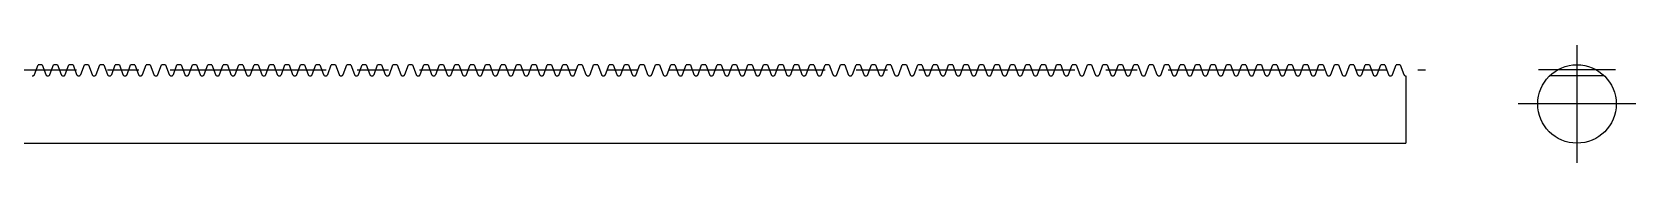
# Model space of a CAD drawing. Extents: x -2 to 325, y -8 to 25.
# Drawn here: x 161.8 to 325, y 13 to 25 of the extents above; entities that cross this region are included whole.
import ezdxf

# ---------------------------------------------------------------- set-up
doc = ezdxf.new("R2010")
doc.units = 0
doc.header["$LTSCALE"] = 0.5
doc.linetypes.add('CENTER', pattern=[50.8, 31.75, -6.35, 6.35, -6.35])
doc.layers.add('MSM_CENTER', color=1, linetype='CENTER')
doc.layers.add('MSM_CONTINUOUS', color=7, linetype='CONTINUOUS')

msp = doc.modelspace()

# ---------------------------------------------------------------- linework, layer by layer
at = {"layer": 'MSM_CENTER'}
for p, q in [((319, 25), (319, 13)), ((-2, 22.5), (303.59, 22.5)), ((322.93, 22.5), (315.07, 22.5)), ((325, 19), (313, 19))]:
    msp.add_line(p, q, dxfattribs=at)
at = {"layer": 'MSM_CONTINUOUS'}
for p, q in [((162, 22), (162.37, 23)), ((162.79, 23), (162.37, 23)), ((162.79, 23), (163.15, 22)), ((163.57, 22), (163.94, 23)), ((164.36, 23), (163.94, 23)), ((164.36, 23), (164.72, 22)), ((165.14, 22), (165.51, 23)), ((165.93, 23), (165.51, 23)), ((165.93, 23), (166.29, 22)), ((166.71, 22), (167.08, 23)), ((167.5, 23), (167.08, 23)), ((167.5, 23), (167.86, 22)), ((168.28, 22), (168.65, 23)), ((169.07, 23), (168.65, 23)), ((169.07, 23), (169.43, 22)), ((169.86, 22), (170.22, 23)), ((170.64, 23), (170.22, 23)), ((170.64, 23), (171, 22)), ((171.43, 22), (171.79, 23)), ((172.21, 23), (171.79, 23)), ((172.21, 23), (172.58, 22)), ((173, 22), (173.36, 23)), ((173.78, 23), (173.36, 23)), ((173.78, 23), (174.15, 22)), ((174.57, 22), (174.93, 23)), ((175.35, 23), (174.93, 23)), ((175.35, 23), (175.72, 22)), ((176.14, 22), (176.5, 23)), ((176.92, 23), (176.5, 23)), ((176.92, 23), (177.29, 22)), ((177.71, 22), (178.07, 23)), ((178.49, 23), (178.07, 23)), ((178.49, 23), (178.86, 22)), ((179.28, 22), (179.64, 23)), ((180.07, 23), (179.64, 23)), ((180.07, 23), (180.43, 22)), ((180.85, 22), (181.21, 23)), ((181.64, 23), (181.21, 23)), ((181.64, 23), (182, 22)), ((182.42, 22), (182.79, 23)), ((183.21, 23), (182.79, 23)), ((183.21, 23), (183.57, 22)), ((183.99, 22), (184.36, 23)), ((184.78, 23), (184.36, 23)), ((184.78, 23), (185.14, 22)), ((185.56, 22), (185.93, 23)), ((186.35, 23), (185.93, 23)), ((186.35, 23), (186.71, 22)), ((187.13, 22), (187.5, 23)), ((187.92, 23), (187.5, 23)), ((187.92, 23), (188.28, 22)), ((188.7, 22), (189.07, 23)), ((189.49, 23), (189.07, 23)), ((189.49, 23), (189.85, 22)), ((190.28, 22), (190.64, 23)), ((191.06, 23), (190.64, 23)), ((191.06, 23), (191.43, 22)), ((191.85, 22), (192.21, 23)), ((192.63, 23), (192.21, 23)), ((192.63, 23), (193, 22)), ((193.42, 22), (193.78, 23)), ((194.2, 23), (193.78, 23)), ((194.2, 23), (194.57, 22)), ((194.99, 22), (195.35, 23)), ((195.77, 23), (195.35, 23)), ((195.77, 23), (196.14, 22)), ((196.56, 22), (196.92, 23)), ((197.34, 23), (196.92, 23)), ((197.34, 23), (197.71, 22)), ((198.13, 22), (198.49, 23)), ((198.92, 23), (198.49, 23)), ((198.92, 23), (199.28, 22)), ((199.7, 22), (200.06, 23)), ((200.49, 23), (200.06, 23)), ((200.49, 23), (200.85, 22)), ((201.27, 22), (201.64, 23)), ((202.06, 23), (201.64, 23)), ((202.06, 23), (202.42, 22)), ((202.84, 22), (203.21, 23)), ((203.63, 23), (203.21, 23)), ((203.63, 23), (203.99, 22)), ((204.41, 22), (204.78, 23)), ((205.2, 23), (204.78, 23)), ((205.2, 23), (205.56, 22)), ((205.98, 22), (206.35, 23)), ((206.77, 23), (206.35, 23)), ((206.77, 23), (207.13, 22)), ((207.55, 22), (207.92, 23)), ((208.34, 23), (207.92, 23)), ((208.34, 23), (208.7, 22)), ((209.13, 22), (209.49, 23)), ((209.91, 23), (209.49, 23)), ((209.91, 23), (210.27, 22)), ((210.7, 22), (211.06, 23)), ((211.48, 23), (211.06, 23)), ((211.48, 23), (211.85, 22)), ((212.27, 22), (212.63, 23)), ((213.05, 23), (212.63, 23)), ((213.05, 23), (213.42, 22)), ((213.84, 22), (214.2, 23)), ((214.62, 23), (214.2, 23)), ((214.62, 23), (214.99, 22)), ((215.41, 22), (215.77, 23)), ((216.19, 23), (215.77, 23)), ((216.19, 23), (216.56, 22)), ((216.98, 22), (217.34, 23)), ((217.76, 23), (217.34, 23)), ((217.76, 23), (218.13, 22)), ((218.55, 22), (218.91, 23)), ((219.34, 23), (218.91, 23)), ((219.34, 23), (219.7, 22)), ((220.12, 22), (220.48, 23)), ((220.91, 23), (220.48, 23)), ((220.91, 23), (221.27, 22)), ((221.69, 22), (222.06, 23)), ((222.48, 23), (222.06, 23)), ((222.48, 23), (222.84, 22)), ((223.26, 22), (223.63, 23)), ((224.05, 23), (223.63, 23)), ((224.05, 23), (224.41, 22)), ((224.83, 22), (225.2, 23)), ((225.62, 23), (225.2, 23)), ((225.62, 23), (225.98, 22)), ((226.4, 22), (226.77, 23)), ((227.19, 23), (226.77, 23)), ((227.19, 23), (227.55, 22)), ((227.97, 22), (228.34, 23)), ((228.76, 23), (228.34, 23)), ((228.76, 23), (229.12, 22)), ((229.55, 22), (229.91, 23)), ((230.33, 23), (229.91, 23)), ((230.33, 23), (230.7, 22)), ((231.12, 22), (231.48, 23)), ((231.9, 23), (231.48, 23)), ((231.9, 23), (232.27, 22)), ((232.69, 22), (233.05, 23)), ((233.47, 23), (233.05, 23)), ((233.47, 23), (233.84, 22)), ((234.26, 22), (234.62, 23)), ((235.04, 23), (234.62, 23)), ((235.04, 23), (235.41, 22)), ((235.83, 22), (236.19, 23)), ((236.61, 23), (236.19, 23)), ((236.61, 23), (236.98, 22)), ((237.4, 22), (237.76, 23)), ((238.19, 23), (237.76, 23)), ((238.19, 23), (238.55, 22)), ((238.97, 22), (239.33, 23)), ((239.76, 23), (239.33, 23)), ((239.76, 23), (240.12, 22)), ((240.54, 22), (240.91, 23)), ((241.33, 23), (240.91, 23)), ((241.33, 23), (241.69, 22)), ((242.11, 22), (242.48, 23)), ((242.9, 23), (242.48, 23)), ((242.9, 23), (243.26, 22)), ((243.68, 22), (244.05, 23)), ((244.47, 23), (244.05, 23)), ((244.47, 23), (244.83, 22)), ((245.25, 22), (245.62, 23)), ((246.04, 23), (245.62, 23)), ((246.04, 23), (246.4, 22)), ((246.82, 22), (247.19, 23)), ((247.61, 23), (247.19, 23)), ((247.61, 23), (247.97, 22)), ((248.4, 22), (248.76, 23)), ((249.18, 23), (248.76, 23)), ((249.18, 23), (249.54, 22)), ((249.97, 22), (250.33, 23)), ((250.75, 23), (250.33, 23)), ((250.75, 23), (251.12, 22)), ((251.54, 22), (251.9, 23)), ((252.32, 23), (251.9, 23)), ((252.32, 23), (252.69, 22)), ((253.11, 22), (253.47, 23)), ((253.89, 23), (253.47, 23)), ((253.89, 23), (254.26, 22)), ((254.68, 22), (255.04, 23)), ((255.46, 23), (255.04, 23)), ((255.46, 23), (255.83, 22)), ((256.25, 22), (256.61, 23)), ((257.03, 23), (256.61, 23)), ((257.03, 23), (257.4, 22)), ((257.82, 22), (258.18, 23)), ((258.61, 23), (258.18, 23)), ((258.61, 23), (258.97, 22)), ((259.39, 22), (259.75, 23)), ((260.18, 23), (259.75, 23)), ((260.18, 23), (260.54, 22)), ((260.96, 22), (261.33, 23)), ((261.75, 23), (261.33, 23)), ((261.75, 23), (262.11, 22)), ((262.53, 22), (262.9, 23)), ((263.32, 23), (262.9, 23)), ((263.32, 23), (263.68, 22)), ((264.1, 22), (264.47, 23)), ((264.89, 23), (264.47, 23)), ((264.89, 23), (265.25, 22)), ((265.67, 22), (266.04, 23)), ((266.46, 23), (266.04, 23)), ((266.46, 23), (266.82, 22)), ((267.24, 22), (267.61, 23)), ((268.03, 23), (267.61, 23)), ((268.03, 23), (268.39, 22)), ((268.82, 22), (269.18, 23)), ((269.6, 23), (269.18, 23)), ((269.6, 23), (269.97, 22)), ((270.39, 22), (270.75, 23)), ((271.17, 23), (270.75, 23)), ((271.17, 23), (271.54, 22)), ((271.96, 22), (272.32, 23)), ((272.74, 23), (272.32, 23)), ((272.74, 23), (273.11, 22)), ((273.53, 22), (273.89, 23)), ((274.31, 23), (273.89, 23)), ((274.31, 23), (274.68, 22)), ((275.1, 22), (275.46, 23)), ((275.88, 23), (275.46, 23)), ((275.88, 23), (276.25, 22)), ((276.67, 22), (277.03, 23)), ((277.46, 23), (277.03, 23)), ((277.46, 23), (277.82, 22)), ((278.24, 22), (278.6, 23)), ((279.03, 23), (278.6, 23)), ((279.03, 23), (279.39, 22)), ((279.81, 22), (280.18, 23)), ((280.6, 23), (280.18, 23)), ((280.6, 23), (280.96, 22)), ((281.38, 22), (281.75, 23)), ((282.17, 23), (281.75, 23)), ((282.17, 23), (282.53, 22)), ((282.95, 22), (283.32, 23)), ((283.74, 23), (283.32, 23)), ((283.74, 23), (284.1, 22)), ((284.52, 22), (284.89, 23)), ((285.31, 23), (284.89, 23)), ((285.31, 23), (285.67, 22)), ((286.09, 22), (286.46, 23)), ((286.88, 23), (286.46, 23)), ((286.88, 23), (287.24, 22)), ((287.67, 22), (288.03, 23)), ((288.45, 23), (288.03, 23)), ((288.45, 23), (288.81, 22)), ((289.24, 22), (289.6, 23)), ((290.02, 23), (289.6, 23)), ((290.02, 23), (290.39, 22)), ((290.81, 22), (291.17, 23)), ((291.59, 23), (291.17, 23)), ((291.59, 23), (291.96, 22)), ((292.38, 22), (292.74, 23)), ((293.16, 23), (292.74, 23)), ((293.16, 23), (293.53, 22)), ((293.95, 22), (294.31, 23)), ((294.73, 23), (294.31, 23)), ((294.73, 23), (295.1, 22)), ((295.52, 22), (295.88, 23)), ((296.3, 23), (295.88, 23)), ((296.3, 23), (296.67, 22)), ((297.09, 22), (297.45, 23)), ((297.88, 23), (297.45, 23)), ((297.88, 23), (298.24, 22)), ((298.66, 22), (299.02, 23)), ((299.45, 23), (299.02, 23)), ((299.45, 23), (299.81, 22)), ((300.23, 22), (300.6, 23)), ((301.02, 23), (300.6, 23)), ((301.02, 23), (301.38, 22)), ((161.76, 21.88), (161.82, 21.88)), ((163.33, 21.88), (163.39, 21.88)), ((164.9, 21.88), (164.96, 21.88)), ((166.47, 21.88), (166.54, 21.88)), ((168.04, 21.88), (168.11, 21.88)), ((169.61, 21.88), (169.68, 21.88)), ((171.18, 21.88), (171.25, 21.88)), ((172.75, 21.88), (172.82, 21.88)), ((174.32, 21.88), (174.39, 21.88)), ((175.9, 21.88), (175.96, 21.88)), ((177.47, 21.88), (177.53, 21.88)), ((179.04, 21.88), (179.1, 21.88)), ((180.61, 21.88), (180.67, 21.88)), ((182.18, 21.88), (182.24, 21.88)), ((183.75, 21.88), (183.81, 21.88)), ((185.32, 21.88), (185.38, 21.88)), ((186.89, 21.88), (186.96, 21.88)), ((188.46, 21.88), (188.53, 21.88)), ((190.03, 21.88), (190.1, 21.88)), ((191.6, 21.88), (191.67, 21.88)), ((193.17, 21.88), (193.24, 21.88)), ((194.75, 21.88), (194.81, 21.88)), ((196.32, 21.88), (196.38, 21.88)), ((197.89, 21.88), (197.95, 21.88)), ((199.46, 21.88), (199.52, 21.88)), ((201.03, 21.88), (201.09, 21.88)), ((202.6, 21.88), (202.66, 21.88)), ((204.17, 21.88), (204.23, 21.88)), ((205.74, 21.88), (205.81, 21.88)), ((207.31, 21.88), (207.38, 21.88)), ((208.88, 21.88), (208.95, 21.88)), ((210.45, 21.88), (210.52, 21.88)), ((212.02, 21.88), (212.09, 21.88)), ((213.59, 21.88), (213.66, 21.88)), ((215.17, 21.88), (215.23, 21.88)), ((216.74, 21.88), (216.8, 21.88)), ((218.31, 21.88), (218.37, 21.88)), ((219.88, 21.88), (219.94, 21.88)), ((221.45, 21.88), (221.51, 21.88)), ((223.02, 21.88), (223.08, 21.88)), ((224.59, 21.88), (224.65, 21.88)), ((226.16, 21.88), (226.23, 21.88)), ((227.73, 21.88), (227.8, 21.88)), ((229.3, 21.88), (229.37, 21.88)), ((230.87, 21.88), (230.94, 21.88)), ((232.44, 21.88), (232.51, 21.88)), ((234.02, 21.88), (234.08, 21.88)), ((235.59, 21.88), (235.65, 21.88)), ((237.16, 21.88), (237.22, 21.88)), ((238.73, 21.88), (238.79, 21.88)), ((240.3, 21.88), (240.36, 21.88)), ((241.87, 21.88), (241.93, 21.88)), ((243.44, 21.88), (243.5, 21.88)), ((245.01, 21.88), (245.08, 21.88)), ((246.58, 21.88), (246.65, 21.88)), ((248.15, 21.88), (248.22, 21.88)), ((249.72, 21.88), (249.79, 21.88)), ((251.29, 21.88), (251.36, 21.88)), ((252.86, 21.88), (252.93, 21.88)), ((254.44, 21.88), (254.5, 21.88)), ((256.01, 21.88), (256.07, 21.88)), ((257.58, 21.88), (257.64, 21.88)), ((259.15, 21.88), (259.21, 21.88)), ((260.72, 21.88), (260.78, 21.88)), ((262.29, 21.88), (262.35, 21.88)), ((263.86, 21.88), (263.92, 21.88)), ((265.43, 21.88), (265.5, 21.88)), ((267, 21.88), (267.07, 21.88)), ((268.57, 21.88), (268.64, 21.88)), ((270.14, 21.88), (270.21, 21.88)), ((271.71, 21.88), (271.78, 21.88)), ((273.29, 21.88), (273.35, 21.88)), ((274.86, 21.88), (274.92, 21.88)), ((276.43, 21.88), (276.49, 21.88)), ((278, 21.88), (278.06, 21.88)), ((279.57, 21.88), (279.63, 21.88)), ((281.14, 21.88), (281.2, 21.88)), ((282.71, 21.88), (282.77, 21.88)), ((284.28, 21.88), (284.35, 21.88)), ((285.85, 21.88), (285.92, 21.88)), ((287.42, 21.88), (287.49, 21.88)), ((288.99, 21.88), (289.06, 21.88)), ((290.56, 21.88), (290.63, 21.88)), ((292.13, 21.88), (292.2, 21.88)), ((293.71, 21.88), (293.77, 21.88)), ((295.28, 21.88), (295.34, 21.88)), ((296.85, 21.88), (296.91, 21.88)), ((298.42, 21.88), (298.48, 21.88)), ((299.99, 21.88), (300.05, 21.88)), ((301.56, 21.88), (301.59, 21.88)), ((301.59, 21.88), (301.59, 15)), ((321.78, 21.88), (316.22, 21.88)), ((0, 15), (301.59, 15))]:
    msp.add_line(p, q, dxfattribs=at)
for points in [[(161.82, 21.88, 0), (161.87, 21.88, 0), (161.91, 21.9, 0), (161.94, 21.92, 0), (161.96, 21.93, 0), (161.99, 21.97, 0), (162, 22, 0)], [(163.15, 22, 0), (163.17, 21.97, 0), (163.19, 21.94, 0), (163.23, 21.9, 0), (163.27, 21.88, 0), (163.32, 21.88, 0), (163.33, 21.88, 0)], [(163.39, 21.88, 0), (163.44, 21.88, 0), (163.49, 21.9, 0), (163.51, 21.92, 0), (163.53, 21.93, 0), (163.56, 21.97, 0), (163.57, 22, 0)], [(164.72, 22, 0), (164.74, 21.97, 0), (164.76, 21.94, 0), (164.8, 21.9, 0), (164.85, 21.88, 0), (164.89, 21.88, 0), (164.9, 21.88, 0)], [(164.96, 21.88, 0), (165.01, 21.88, 0), (165.06, 21.9, 0), (165.08, 21.92, 0), (165.1, 21.93, 0), (165.13, 21.97, 0), (165.14, 22, 0)], [(166.29, 22, 0), (166.31, 21.97, 0), (166.33, 21.94, 0), (166.37, 21.9, 0), (166.42, 21.88, 0), (166.46, 21.88, 0), (166.47, 21.88, 0)], [(166.54, 21.88, 0), (166.58, 21.88, 0), (166.63, 21.9, 0), (166.65, 21.92, 0), (166.67, 21.93, 0), (166.7, 21.97, 0), (166.71, 22, 0)], [(167.86, 22, 0), (167.88, 21.97, 0), (167.9, 21.94, 0), (167.94, 21.9, 0), (167.99, 21.88, 0), (168.03, 21.88, 0), (168.04, 21.88, 0)], [(168.11, 21.88, 0), (168.15, 21.88, 0), (168.2, 21.9, 0), (168.22, 21.92, 0), (168.24, 21.93, 0), (168.27, 21.97, 0), (168.28, 22, 0)], [(169.43, 22, 0), (169.45, 21.97, 0), (169.47, 21.94, 0), (169.51, 21.9, 0), (169.56, 21.88, 0), (169.6, 21.88, 0), (169.61, 21.88, 0)], [(169.68, 21.88, 0), (169.73, 21.88, 0), (169.77, 21.9, 0), (169.79, 21.92, 0), (169.81, 21.93, 0), (169.84, 21.97, 0), (169.86, 22, 0)], [(171, 22, 0), (171.02, 21.97, 0), (171.04, 21.94, 0), (171.08, 21.9, 0), (171.13, 21.88, 0), (171.17, 21.88, 0), (171.18, 21.88, 0)], [(171.25, 21.88, 0), (171.3, 21.88, 0), (171.34, 21.9, 0), (171.36, 21.92, 0), (171.39, 21.93, 0), (171.41, 21.97, 0), (171.43, 22, 0)], [(172.58, 22, 0), (172.59, 21.97, 0), (172.61, 21.94, 0), (172.65, 21.9, 0), (172.7, 21.88, 0), (172.74, 21.88, 0), (172.75, 21.88, 0)], [(172.82, 21.88, 0), (172.87, 21.88, 0), (172.91, 21.9, 0), (172.94, 21.92, 0), (172.96, 21.93, 0), (172.98, 21.97, 0), (173, 22, 0)], [(174.15, 22, 0), (174.16, 21.97, 0), (174.18, 21.94, 0), (174.22, 21.9, 0), (174.27, 21.88, 0), (174.31, 21.88, 0), (174.32, 21.88, 0)], [(174.39, 21.88, 0), (174.44, 21.88, 0), (174.48, 21.9, 0), (174.51, 21.92, 0), (174.53, 21.93, 0), (174.55, 21.97, 0), (174.57, 22, 0)], [(175.72, 22, 0), (175.73, 21.97, 0), (175.75, 21.94, 0), (175.8, 21.9, 0), (175.84, 21.88, 0), (175.89, 21.88, 0), (175.9, 21.88, 0)], [(175.96, 21.88, 0), (176.01, 21.88, 0), (176.05, 21.9, 0), (176.08, 21.92, 0), (176.1, 21.93, 0), (176.12, 21.97, 0), (176.14, 22, 0)], [(177.29, 22, 0), (177.3, 21.97, 0), (177.32, 21.94, 0), (177.37, 21.9, 0), (177.41, 21.88, 0), (177.46, 21.88, 0), (177.47, 21.88, 0)], [(177.53, 21.88, 0), (177.58, 21.88, 0), (177.62, 21.9, 0), (177.65, 21.92, 0), (177.67, 21.93, 0), (177.69, 21.97, 0), (177.71, 22, 0)], [(178.86, 22, 0), (178.87, 21.97, 0), (178.89, 21.94, 0), (178.94, 21.9, 0), (178.98, 21.88, 0), (179.03, 21.88, 0), (179.04, 21.88, 0)], [(179.1, 21.88, 0), (179.15, 21.88, 0), (179.19, 21.9, 0), (179.22, 21.92, 0), (179.24, 21.93, 0), (179.26, 21.97, 0), (179.28, 22, 0)], [(180.43, 22, 0), (180.44, 21.97, 0), (180.46, 21.94, 0), (180.51, 21.9, 0), (180.55, 21.88, 0), (180.6, 21.88, 0), (180.61, 21.88, 0)], [(180.67, 21.88, 0), (180.72, 21.88, 0), (180.76, 21.9, 0), (180.79, 21.92, 0), (180.81, 21.93, 0), (180.83, 21.97, 0), (180.85, 22, 0)], [(182, 22, 0), (182.01, 21.97, 0), (182.04, 21.94, 0), (182.08, 21.9, 0), (182.12, 21.88, 0), (182.17, 21.88, 0), (182.18, 21.88, 0)], [(182.24, 21.88, 0), (182.29, 21.88, 0), (182.33, 21.9, 0), (182.36, 21.92, 0), (182.38, 21.93, 0), (182.41, 21.97, 0), (182.42, 22, 0)], [(183.57, 22, 0), (183.59, 21.97, 0), (183.61, 21.94, 0), (183.65, 21.9, 0), (183.69, 21.88, 0), (183.74, 21.88, 0), (183.75, 21.88, 0)], [(183.81, 21.88, 0), (183.86, 21.88, 0), (183.91, 21.9, 0), (183.93, 21.92, 0), (183.95, 21.93, 0), (183.98, 21.97, 0), (183.99, 22, 0)], [(185.14, 22, 0), (185.16, 21.97, 0), (185.18, 21.94, 0), (185.22, 21.9, 0), (185.27, 21.88, 0), (185.31, 21.88, 0), (185.32, 21.88, 0)], [(185.38, 21.88, 0), (185.43, 21.88, 0), (185.48, 21.9, 0), (185.5, 21.92, 0), (185.52, 21.93, 0), (185.55, 21.97, 0), (185.56, 22, 0)], [(186.71, 22, 0), (186.73, 21.97, 0), (186.75, 21.94, 0), (186.79, 21.9, 0), (186.84, 21.88, 0), (186.88, 21.88, 0), (186.89, 21.88, 0)], [(186.96, 21.88, 0), (187, 21.88, 0), (187.05, 21.9, 0), (187.07, 21.92, 0), (187.09, 21.93, 0), (187.12, 21.97, 0), (187.13, 22, 0)], [(188.28, 22, 0), (188.3, 21.97, 0), (188.32, 21.94, 0), (188.36, 21.9, 0), (188.41, 21.88, 0), (188.45, 21.88, 0), (188.46, 21.88, 0)], [(188.53, 21.88, 0), (188.58, 21.88, 0), (188.62, 21.9, 0), (188.64, 21.92, 0), (188.66, 21.93, 0), (188.69, 21.97, 0), (188.7, 22, 0)], [(189.85, 22, 0), (189.87, 21.97, 0), (189.89, 21.94, 0), (189.93, 21.9, 0), (189.98, 21.88, 0), (190.02, 21.88, 0), (190.03, 21.88, 0)], [(190.1, 21.88, 0), (190.15, 21.88, 0), (190.19, 21.9, 0), (190.21, 21.92, 0), (190.24, 21.93, 0), (190.26, 21.97, 0), (190.28, 22, 0)], [(191.43, 22, 0), (191.44, 21.97, 0), (191.46, 21.94, 0), (191.5, 21.9, 0), (191.55, 21.88, 0), (191.59, 21.88, 0), (191.6, 21.88, 0)], [(191.67, 21.88, 0), (191.72, 21.88, 0), (191.76, 21.9, 0), (191.79, 21.92, 0), (191.81, 21.93, 0), (191.83, 21.97, 0), (191.85, 22, 0)], [(193, 22, 0), (193.01, 21.97, 0), (193.03, 21.94, 0), (193.07, 21.9, 0), (193.12, 21.88, 0), (193.16, 21.88, 0), (193.17, 21.88, 0)], [(193.24, 21.88, 0), (193.29, 21.88, 0), (193.33, 21.9, 0), (193.36, 21.92, 0), (193.38, 21.93, 0), (193.4, 21.97, 0), (193.42, 22, 0)], [(194.57, 22, 0), (194.58, 21.97, 0), (194.6, 21.94, 0), (194.64, 21.9, 0), (194.69, 21.88, 0), (194.74, 21.88, 0), (194.75, 21.88, 0)], [(194.81, 21.88, 0), (194.86, 21.88, 0), (194.9, 21.9, 0), (194.93, 21.92, 0), (194.95, 21.93, 0), (194.97, 21.97, 0), (194.99, 22, 0)], [(196.14, 22, 0), (196.15, 21.97, 0), (196.17, 21.94, 0), (196.22, 21.9, 0), (196.26, 21.88, 0), (196.31, 21.88, 0), (196.32, 21.88, 0)], [(196.38, 21.88, 0), (196.43, 21.88, 0), (196.47, 21.9, 0), (196.5, 21.92, 0), (196.52, 21.93, 0), (196.54, 21.97, 0), (196.56, 22, 0)], [(197.71, 22, 0), (197.72, 21.97, 0), (197.74, 21.94, 0), (197.79, 21.9, 0), (197.83, 21.88, 0), (197.88, 21.88, 0), (197.89, 21.88, 0)], [(197.95, 21.88, 0), (198, 21.88, 0), (198.04, 21.9, 0), (198.07, 21.92, 0), (198.09, 21.93, 0), (198.11, 21.97, 0), (198.13, 22, 0)], [(199.28, 22, 0), (199.29, 21.97, 0), (199.31, 21.94, 0), (199.36, 21.9, 0), (199.4, 21.88, 0), (199.45, 21.88, 0), (199.46, 21.88, 0)], [(199.52, 21.88, 0), (199.57, 21.88, 0), (199.61, 21.9, 0), (199.64, 21.92, 0), (199.66, 21.93, 0), (199.68, 21.97, 0), (199.7, 22, 0)], [(200.85, 22, 0), (200.86, 21.97, 0), (200.89, 21.94, 0), (200.93, 21.9, 0), (200.97, 21.88, 0), (201.02, 21.88, 0), (201.03, 21.88, 0)], [(201.09, 21.88, 0), (201.14, 21.88, 0), (201.18, 21.9, 0), (201.21, 21.92, 0), (201.23, 21.93, 0), (201.26, 21.97, 0), (201.27, 22, 0)], [(202.42, 22, 0), (202.44, 21.97, 0), (202.46, 21.94, 0), (202.5, 21.9, 0), (202.54, 21.88, 0), (202.59, 21.88, 0), (202.6, 21.88, 0)], [(202.66, 21.88, 0), (202.71, 21.88, 0), (202.76, 21.9, 0), (202.78, 21.92, 0), (202.8, 21.93, 0), (202.83, 21.97, 0), (202.84, 22, 0)], [(203.99, 22, 0), (204.01, 21.97, 0), (204.03, 21.94, 0), (204.07, 21.9, 0), (204.12, 21.88, 0), (204.16, 21.88, 0), (204.17, 21.88, 0)], [(204.23, 21.88, 0), (204.28, 21.88, 0), (204.33, 21.9, 0), (204.35, 21.92, 0), (204.37, 21.93, 0), (204.4, 21.97, 0), (204.41, 22, 0)], [(205.56, 22, 0), (205.58, 21.97, 0), (205.6, 21.94, 0), (205.64, 21.9, 0), (205.69, 21.88, 0), (205.73, 21.88, 0), (205.74, 21.88, 0)], [(205.81, 21.88, 0), (205.85, 21.88, 0), (205.9, 21.9, 0), (205.92, 21.92, 0), (205.94, 21.93, 0), (205.97, 21.97, 0), (205.98, 22, 0)], [(207.13, 22, 0), (207.15, 21.97, 0), (207.17, 21.94, 0), (207.21, 21.9, 0), (207.26, 21.88, 0), (207.3, 21.88, 0), (207.31, 21.88, 0)], [(207.38, 21.88, 0), (207.42, 21.88, 0), (207.47, 21.9, 0), (207.49, 21.92, 0), (207.51, 21.93, 0), (207.54, 21.97, 0), (207.55, 22, 0)], [(208.7, 22, 0), (208.72, 21.97, 0), (208.74, 21.94, 0), (208.78, 21.9, 0), (208.83, 21.88, 0), (208.87, 21.88, 0), (208.88, 21.88, 0)], [(208.95, 21.88, 0), (209, 21.88, 0), (209.04, 21.9, 0), (209.06, 21.92, 0), (209.08, 21.93, 0), (209.11, 21.97, 0), (209.13, 22, 0)], [(210.27, 22, 0), (210.29, 21.97, 0), (210.31, 21.94, 0), (210.35, 21.9, 0), (210.4, 21.88, 0), (210.44, 21.88, 0), (210.45, 21.88, 0)], [(210.52, 21.88, 0), (210.57, 21.88, 0), (210.61, 21.9, 0), (210.63, 21.92, 0), (210.66, 21.93, 0), (210.68, 21.97, 0), (210.7, 22, 0)], [(211.85, 22, 0), (211.86, 21.97, 0), (211.88, 21.94, 0), (211.92, 21.9, 0), (211.97, 21.88, 0), (212.01, 21.88, 0), (212.02, 21.88, 0)], [(212.09, 21.88, 0), (212.14, 21.88, 0), (212.18, 21.9, 0), (212.21, 21.92, 0), (212.23, 21.93, 0), (212.25, 21.97, 0), (212.27, 22, 0)], [(213.42, 22, 0), (213.43, 21.97, 0), (213.45, 21.94, 0), (213.49, 21.9, 0), (213.54, 21.88, 0), (213.58, 21.88, 0), (213.59, 21.88, 0)], [(213.66, 21.88, 0), (213.71, 21.88, 0), (213.75, 21.9, 0), (213.78, 21.92, 0), (213.8, 21.93, 0), (213.82, 21.97, 0), (213.84, 22, 0)], [(214.99, 22, 0), (215, 21.97, 0), (215.02, 21.94, 0), (215.07, 21.9, 0), (215.11, 21.88, 0), (215.16, 21.88, 0), (215.17, 21.88, 0)], [(215.23, 21.88, 0), (215.28, 21.88, 0), (215.32, 21.9, 0), (215.35, 21.92, 0), (215.37, 21.93, 0), (215.39, 21.97, 0), (215.41, 22, 0)], [(216.56, 22, 0), (216.57, 21.97, 0), (216.59, 21.94, 0), (216.64, 21.9, 0), (216.68, 21.88, 0), (216.73, 21.88, 0), (216.74, 21.88, 0)], [(216.8, 21.88, 0), (216.85, 21.88, 0), (216.89, 21.9, 0), (216.92, 21.92, 0), (216.94, 21.93, 0), (216.96, 21.97, 0), (216.98, 22, 0)], [(218.13, 22, 0), (218.14, 21.97, 0), (218.16, 21.94, 0), (218.21, 21.9, 0), (218.25, 21.88, 0), (218.3, 21.88, 0), (218.31, 21.88, 0)], [(218.37, 21.88, 0), (218.42, 21.88, 0), (218.46, 21.9, 0), (218.49, 21.92, 0), (218.51, 21.93, 0), (218.53, 21.97, 0), (218.55, 22, 0)], [(219.7, 22, 0), (219.71, 21.97, 0), (219.73, 21.94, 0), (219.78, 21.9, 0), (219.82, 21.88, 0), (219.87, 21.88, 0), (219.88, 21.88, 0)], [(219.94, 21.88, 0), (219.99, 21.88, 0), (220.03, 21.9, 0), (220.06, 21.92, 0), (220.08, 21.93, 0), (220.1, 21.97, 0), (220.12, 22, 0)], [(221.27, 22, 0), (221.28, 21.97, 0), (221.31, 21.94, 0), (221.35, 21.9, 0), (221.39, 21.88, 0), (221.44, 21.88, 0), (221.45, 21.88, 0)], [(221.51, 21.88, 0), (221.56, 21.88, 0), (221.6, 21.9, 0), (221.63, 21.92, 0), (221.65, 21.93, 0), (221.68, 21.97, 0), (221.69, 22, 0)], [(222.84, 22, 0), (222.86, 21.97, 0), (222.88, 21.94, 0), (222.92, 21.9, 0), (222.96, 21.88, 0), (223.01, 21.88, 0), (223.02, 21.88, 0)], [(223.08, 21.88, 0), (223.13, 21.88, 0), (223.18, 21.9, 0), (223.2, 21.92, 0), (223.22, 21.93, 0), (223.25, 21.97, 0), (223.26, 22, 0)], [(224.41, 22, 0), (224.43, 21.97, 0), (224.45, 21.94, 0), (224.49, 21.9, 0), (224.54, 21.88, 0), (224.58, 21.88, 0), (224.59, 21.88, 0)], [(224.65, 21.88, 0), (224.7, 21.88, 0), (224.75, 21.9, 0), (224.77, 21.92, 0), (224.79, 21.93, 0), (224.82, 21.97, 0), (224.83, 22, 0)], [(225.98, 22, 0), (226, 21.97, 0), (226.02, 21.94, 0), (226.06, 21.9, 0), (226.11, 21.88, 0), (226.15, 21.88, 0), (226.16, 21.88, 0)], [(226.23, 21.88, 0), (226.27, 21.88, 0), (226.32, 21.9, 0), (226.34, 21.92, 0), (226.36, 21.93, 0), (226.39, 21.97, 0), (226.4, 22, 0)], [(227.55, 22, 0), (227.57, 21.97, 0), (227.59, 21.94, 0), (227.63, 21.9, 0), (227.68, 21.88, 0), (227.72, 21.88, 0), (227.73, 21.88, 0)], [(227.8, 21.88, 0), (227.85, 21.88, 0), (227.89, 21.9, 0), (227.91, 21.92, 0), (227.93, 21.93, 0), (227.96, 21.97, 0), (227.97, 22, 0)], [(229.12, 22, 0), (229.14, 21.97, 0), (229.16, 21.94, 0), (229.2, 21.9, 0), (229.25, 21.88, 0), (229.29, 21.88, 0), (229.3, 21.88, 0)], [(229.37, 21.88, 0), (229.42, 21.88, 0), (229.46, 21.9, 0), (229.48, 21.92, 0), (229.51, 21.93, 0), (229.53, 21.97, 0), (229.55, 22, 0)], [(230.7, 22, 0), (230.71, 21.97, 0), (230.73, 21.94, 0), (230.77, 21.9, 0), (230.82, 21.88, 0), (230.86, 21.88, 0), (230.87, 21.88, 0)], [(230.94, 21.88, 0), (230.99, 21.88, 0), (231.03, 21.9, 0), (231.06, 21.92, 0), (231.08, 21.93, 0), (231.1, 21.97, 0), (231.12, 22, 0)], [(232.27, 22, 0), (232.28, 21.97, 0), (232.3, 21.94, 0), (232.34, 21.9, 0), (232.39, 21.88, 0), (232.43, 21.88, 0), (232.44, 21.88, 0)], [(232.51, 21.88, 0), (232.56, 21.88, 0), (232.6, 21.9, 0), (232.63, 21.92, 0), (232.65, 21.93, 0), (232.67, 21.97, 0), (232.69, 22, 0)], [(233.84, 22, 0), (233.85, 21.97, 0), (233.87, 21.94, 0), (233.91, 21.9, 0), (233.96, 21.88, 0), (234.01, 21.88, 0), (234.02, 21.88, 0)], [(234.08, 21.88, 0), (234.13, 21.88, 0), (234.17, 21.9, 0), (234.2, 21.92, 0), (234.22, 21.93, 0), (234.24, 21.97, 0), (234.26, 22, 0)], [(235.41, 22, 0), (235.42, 21.97, 0), (235.44, 21.94, 0), (235.49, 21.9, 0), (235.53, 21.88, 0), (235.58, 21.88, 0), (235.59, 21.88, 0)], [(235.65, 21.88, 0), (235.7, 21.88, 0), (235.74, 21.9, 0), (235.77, 21.92, 0), (235.79, 21.93, 0), (235.81, 21.97, 0), (235.83, 22, 0)], [(236.98, 22, 0), (236.99, 21.97, 0), (237.01, 21.94, 0), (237.06, 21.9, 0), (237.1, 21.88, 0), (237.15, 21.88, 0), (237.16, 21.88, 0)], [(237.22, 21.88, 0), (237.27, 21.88, 0), (237.31, 21.9, 0), (237.34, 21.92, 0), (237.36, 21.93, 0), (237.38, 21.97, 0), (237.4, 22, 0)], [(238.55, 22, 0), (238.56, 21.97, 0), (238.58, 21.94, 0), (238.63, 21.9, 0), (238.67, 21.88, 0), (238.72, 21.88, 0), (238.73, 21.88, 0)], [(238.79, 21.88, 0), (238.84, 21.88, 0), (238.88, 21.9, 0), (238.91, 21.92, 0), (238.93, 21.93, 0), (238.95, 21.97, 0), (238.97, 22, 0)], [(240.12, 22, 0), (240.13, 21.97, 0), (240.16, 21.94, 0), (240.2, 21.9, 0), (240.24, 21.88, 0), (240.29, 21.88, 0), (240.3, 21.88, 0)], [(240.36, 21.88, 0), (240.41, 21.88, 0), (240.45, 21.9, 0), (240.48, 21.92, 0), (240.5, 21.93, 0), (240.53, 21.97, 0), (240.54, 22, 0)], [(241.69, 22, 0), (241.71, 21.97, 0), (241.73, 21.94, 0), (241.77, 21.9, 0), (241.81, 21.88, 0), (241.86, 21.88, 0), (241.87, 21.88, 0)], [(241.93, 21.88, 0), (241.98, 21.88, 0), (242.03, 21.9, 0), (242.05, 21.92, 0), (242.07, 21.93, 0), (242.1, 21.97, 0), (242.11, 22, 0)], [(243.26, 22, 0), (243.28, 21.97, 0), (243.3, 21.94, 0), (243.34, 21.9, 0), (243.39, 21.88, 0), (243.43, 21.88, 0), (243.44, 21.88, 0)], [(243.5, 21.88, 0), (243.55, 21.88, 0), (243.6, 21.9, 0), (243.62, 21.92, 0), (243.64, 21.93, 0), (243.67, 21.97, 0), (243.68, 22, 0)], [(244.83, 22, 0), (244.85, 21.97, 0), (244.87, 21.94, 0), (244.91, 21.9, 0), (244.96, 21.88, 0), (245, 21.88, 0), (245.01, 21.88, 0)], [(245.08, 21.88, 0), (245.12, 21.88, 0), (245.17, 21.9, 0), (245.19, 21.92, 0), (245.21, 21.93, 0), (245.24, 21.97, 0), (245.25, 22, 0)], [(246.4, 22, 0), (246.42, 21.97, 0), (246.44, 21.94, 0), (246.48, 21.9, 0), (246.53, 21.88, 0), (246.57, 21.88, 0), (246.58, 21.88, 0)], [(246.65, 21.88, 0), (246.69, 21.88, 0), (246.74, 21.9, 0), (246.76, 21.92, 0), (246.78, 21.93, 0), (246.81, 21.97, 0), (246.82, 22, 0)], [(247.97, 22, 0), (247.99, 21.97, 0), (248.01, 21.94, 0), (248.05, 21.9, 0), (248.1, 21.88, 0), (248.14, 21.88, 0), (248.15, 21.88, 0)], [(248.22, 21.88, 0), (248.27, 21.88, 0), (248.31, 21.9, 0), (248.33, 21.92, 0), (248.35, 21.93, 0), (248.38, 21.97, 0), (248.4, 22, 0)], [(249.54, 22, 0), (249.56, 21.97, 0), (249.58, 21.94, 0), (249.62, 21.9, 0), (249.67, 21.88, 0), (249.71, 21.88, 0), (249.72, 21.88, 0)], [(249.79, 21.88, 0), (249.84, 21.88, 0), (249.88, 21.9, 0), (249.9, 21.92, 0), (249.93, 21.93, 0), (249.95, 21.97, 0), (249.97, 22, 0)], [(251.12, 22, 0), (251.13, 21.97, 0), (251.15, 21.94, 0), (251.19, 21.9, 0), (251.24, 21.88, 0), (251.28, 21.88, 0), (251.29, 21.88, 0)], [(251.36, 21.88, 0), (251.41, 21.88, 0), (251.45, 21.9, 0), (251.48, 21.92, 0), (251.5, 21.93, 0), (251.52, 21.97, 0), (251.54, 22, 0)], [(252.69, 22, 0), (252.7, 21.97, 0), (252.72, 21.94, 0), (252.76, 21.9, 0), (252.81, 21.88, 0), (252.85, 21.88, 0), (252.86, 21.88, 0)], [(252.93, 21.88, 0), (252.98, 21.88, 0), (253.02, 21.9, 0), (253.05, 21.92, 0), (253.07, 21.93, 0), (253.09, 21.97, 0), (253.11, 22, 0)], [(254.26, 22, 0), (254.27, 21.97, 0), (254.29, 21.94, 0), (254.34, 21.9, 0), (254.38, 21.88, 0), (254.43, 21.88, 0), (254.44, 21.88, 0)], [(254.5, 21.88, 0), (254.55, 21.88, 0), (254.59, 21.9, 0), (254.62, 21.92, 0), (254.64, 21.93, 0), (254.66, 21.97, 0), (254.68, 22, 0)], [(255.83, 22, 0), (255.84, 21.97, 0), (255.86, 21.94, 0), (255.91, 21.9, 0), (255.95, 21.88, 0), (256, 21.88, 0), (256.01, 21.88, 0)], [(256.07, 21.88, 0), (256.12, 21.88, 0), (256.16, 21.9, 0), (256.19, 21.92, 0), (256.21, 21.93, 0), (256.23, 21.97, 0), (256.25, 22, 0)], [(257.4, 22, 0), (257.41, 21.97, 0), (257.43, 21.94, 0), (257.48, 21.9, 0), (257.52, 21.88, 0), (257.57, 21.88, 0), (257.58, 21.88, 0)], [(257.64, 21.88, 0), (257.69, 21.88, 0), (257.73, 21.9, 0), (257.76, 21.92, 0), (257.78, 21.93, 0), (257.8, 21.97, 0), (257.82, 22, 0)], [(258.97, 22, 0), (258.98, 21.97, 0), (259, 21.94, 0), (259.05, 21.9, 0), (259.09, 21.88, 0), (259.14, 21.88, 0), (259.15, 21.88, 0)], [(259.21, 21.88, 0), (259.26, 21.88, 0), (259.3, 21.9, 0), (259.33, 21.92, 0), (259.35, 21.93, 0), (259.37, 21.97, 0), (259.39, 22, 0)], [(260.54, 22, 0), (260.55, 21.97, 0), (260.58, 21.94, 0), (260.62, 21.9, 0), (260.66, 21.88, 0), (260.71, 21.88, 0), (260.72, 21.88, 0)], [(260.78, 21.88, 0), (260.83, 21.88, 0), (260.87, 21.9, 0), (260.9, 21.92, 0), (260.92, 21.93, 0), (260.95, 21.97, 0), (260.96, 22, 0)], [(262.11, 22, 0), (262.13, 21.97, 0), (262.15, 21.94, 0), (262.19, 21.9, 0), (262.23, 21.88, 0), (262.28, 21.88, 0), (262.29, 21.88, 0)], [(262.35, 21.88, 0), (262.4, 21.88, 0), (262.45, 21.9, 0), (262.47, 21.92, 0), (262.49, 21.93, 0), (262.52, 21.97, 0), (262.53, 22, 0)], [(263.68, 22, 0), (263.7, 21.97, 0), (263.72, 21.94, 0), (263.76, 21.9, 0), (263.81, 21.88, 0), (263.85, 21.88, 0), (263.86, 21.88, 0)], [(263.92, 21.88, 0), (263.97, 21.88, 0), (264.02, 21.9, 0), (264.04, 21.92, 0), (264.06, 21.93, 0), (264.09, 21.97, 0), (264.1, 22, 0)], [(265.25, 22, 0), (265.27, 21.97, 0), (265.29, 21.94, 0), (265.33, 21.9, 0), (265.38, 21.88, 0), (265.42, 21.88, 0), (265.43, 21.88, 0)], [(265.5, 21.88, 0), (265.54, 21.88, 0), (265.59, 21.9, 0), (265.61, 21.92, 0), (265.63, 21.93, 0), (265.66, 21.97, 0), (265.67, 22, 0)], [(266.82, 22, 0), (266.84, 21.97, 0), (266.86, 21.94, 0), (266.9, 21.9, 0), (266.95, 21.88, 0), (266.99, 21.88, 0), (267, 21.88, 0)], [(267.07, 21.88, 0), (267.12, 21.88, 0), (267.16, 21.9, 0), (267.18, 21.92, 0), (267.2, 21.93, 0), (267.23, 21.97, 0), (267.24, 22, 0)], [(268.39, 22, 0), (268.41, 21.97, 0), (268.43, 21.94, 0), (268.47, 21.9, 0), (268.52, 21.88, 0), (268.56, 21.88, 0), (268.57, 21.88, 0)], [(268.64, 21.88, 0), (268.69, 21.88, 0), (268.73, 21.9, 0), (268.75, 21.92, 0), (268.78, 21.93, 0), (268.8, 21.97, 0), (268.82, 22, 0)], [(269.97, 22, 0), (269.98, 21.97, 0), (270, 21.94, 0), (270.04, 21.9, 0), (270.09, 21.88, 0), (270.13, 21.88, 0), (270.14, 21.88, 0)], [(270.21, 21.88, 0), (270.26, 21.88, 0), (270.3, 21.9, 0), (270.33, 21.92, 0), (270.35, 21.93, 0), (270.37, 21.97, 0), (270.39, 22, 0)], [(271.54, 22, 0), (271.55, 21.97, 0), (271.57, 21.94, 0), (271.61, 21.9, 0), (271.66, 21.88, 0), (271.7, 21.88, 0), (271.71, 21.88, 0)], [(271.78, 21.88, 0), (271.83, 21.88, 0), (271.87, 21.9, 0), (271.9, 21.92, 0), (271.92, 21.93, 0), (271.94, 21.97, 0), (271.96, 22, 0)], [(273.11, 22, 0), (273.12, 21.97, 0), (273.14, 21.94, 0), (273.18, 21.9, 0), (273.23, 21.88, 0), (273.28, 21.88, 0), (273.29, 21.88, 0)], [(273.35, 21.88, 0), (273.4, 21.88, 0), (273.44, 21.9, 0), (273.47, 21.92, 0), (273.49, 21.93, 0), (273.51, 21.97, 0), (273.53, 22, 0)], [(274.68, 22, 0), (274.69, 21.97, 0), (274.71, 21.94, 0), (274.76, 21.9, 0), (274.8, 21.88, 0), (274.85, 21.88, 0), (274.86, 21.88, 0)], [(274.92, 21.88, 0), (274.97, 21.88, 0), (275.01, 21.9, 0), (275.04, 21.92, 0), (275.06, 21.93, 0), (275.08, 21.97, 0), (275.1, 22, 0)], [(276.25, 22, 0), (276.26, 21.97, 0), (276.28, 21.94, 0), (276.33, 21.9, 0), (276.37, 21.88, 0), (276.42, 21.88, 0), (276.43, 21.88, 0)], [(276.49, 21.88, 0), (276.54, 21.88, 0), (276.58, 21.9, 0), (276.61, 21.92, 0), (276.63, 21.93, 0), (276.65, 21.97, 0), (276.67, 22, 0)], [(277.82, 22, 0), (277.83, 21.97, 0), (277.85, 21.94, 0), (277.9, 21.9, 0), (277.94, 21.88, 0), (277.99, 21.88, 0), (278, 21.88, 0)], [(278.06, 21.88, 0), (278.11, 21.88, 0), (278.15, 21.9, 0), (278.18, 21.92, 0), (278.2, 21.93, 0), (278.22, 21.97, 0), (278.24, 22, 0)], [(279.39, 22, 0), (279.4, 21.97, 0), (279.43, 21.94, 0), (279.47, 21.9, 0), (279.51, 21.88, 0), (279.56, 21.88, 0), (279.57, 21.88, 0)], [(279.63, 21.88, 0), (279.68, 21.88, 0), (279.72, 21.9, 0), (279.75, 21.92, 0), (279.77, 21.93, 0), (279.8, 21.97, 0), (279.81, 22, 0)], [(280.96, 22, 0), (280.98, 21.97, 0), (281, 21.94, 0), (281.04, 21.9, 0), (281.08, 21.88, 0), (281.13, 21.88, 0), (281.14, 21.88, 0)], [(281.2, 21.88, 0), (281.25, 21.88, 0), (281.3, 21.9, 0), (281.32, 21.92, 0), (281.34, 21.93, 0), (281.37, 21.97, 0), (281.38, 22, 0)], [(282.53, 22, 0), (282.55, 21.97, 0), (282.57, 21.94, 0), (282.61, 21.9, 0), (282.66, 21.88, 0), (282.7, 21.88, 0), (282.71, 21.88, 0)], [(282.77, 21.88, 0), (282.82, 21.88, 0), (282.87, 21.9, 0), (282.89, 21.92, 0), (282.91, 21.93, 0), (282.94, 21.97, 0), (282.95, 22, 0)], [(284.1, 22, 0), (284.12, 21.97, 0), (284.14, 21.94, 0), (284.18, 21.9, 0), (284.23, 21.88, 0), (284.27, 21.88, 0), (284.28, 21.88, 0)], [(284.35, 21.88, 0), (284.39, 21.88, 0), (284.44, 21.9, 0), (284.46, 21.92, 0), (284.48, 21.93, 0), (284.51, 21.97, 0), (284.52, 22, 0)], [(285.67, 22, 0), (285.69, 21.97, 0), (285.71, 21.94, 0), (285.75, 21.9, 0), (285.8, 21.88, 0), (285.84, 21.88, 0), (285.85, 21.88, 0)], [(285.92, 21.88, 0), (285.96, 21.88, 0), (286.01, 21.9, 0), (286.03, 21.92, 0), (286.05, 21.93, 0), (286.08, 21.97, 0), (286.09, 22, 0)], [(287.24, 22, 0), (287.26, 21.97, 0), (287.28, 21.94, 0), (287.32, 21.9, 0), (287.37, 21.88, 0), (287.41, 21.88, 0), (287.42, 21.88, 0)], [(287.49, 21.88, 0), (287.54, 21.88, 0), (287.58, 21.9, 0), (287.6, 21.92, 0), (287.62, 21.93, 0), (287.65, 21.97, 0), (287.67, 22, 0)], [(288.81, 22, 0), (288.83, 21.97, 0), (288.85, 21.94, 0), (288.89, 21.9, 0), (288.94, 21.88, 0), (288.98, 21.88, 0), (288.99, 21.88, 0)], [(289.06, 21.88, 0), (289.11, 21.88, 0), (289.15, 21.9, 0), (289.17, 21.92, 0), (289.2, 21.93, 0), (289.22, 21.97, 0), (289.24, 22, 0)], [(290.39, 22, 0), (290.4, 21.97, 0), (290.42, 21.94, 0), (290.46, 21.9, 0), (290.51, 21.88, 0), (290.55, 21.88, 0), (290.56, 21.88, 0)], [(290.63, 21.88, 0), (290.68, 21.88, 0), (290.72, 21.9, 0), (290.75, 21.92, 0), (290.77, 21.93, 0), (290.79, 21.97, 0), (290.81, 22, 0)], [(291.96, 22, 0), (291.97, 21.97, 0), (291.99, 21.94, 0), (292.03, 21.9, 0), (292.08, 21.88, 0), (292.12, 21.88, 0), (292.13, 21.88, 0)], [(292.2, 21.88, 0), (292.25, 21.88, 0), (292.29, 21.9, 0), (292.32, 21.92, 0), (292.34, 21.93, 0), (292.36, 21.97, 0), (292.38, 22, 0)], [(293.53, 22, 0), (293.54, 21.97, 0), (293.56, 21.94, 0), (293.61, 21.9, 0), (293.65, 21.88, 0), (293.7, 21.88, 0), (293.71, 21.88, 0)], [(293.77, 21.88, 0), (293.82, 21.88, 0), (293.86, 21.9, 0), (293.89, 21.92, 0), (293.91, 21.93, 0), (293.93, 21.97, 0), (293.95, 22, 0)], [(295.1, 22, 0), (295.11, 21.97, 0), (295.13, 21.94, 0), (295.18, 21.9, 0), (295.22, 21.88, 0), (295.27, 21.88, 0), (295.28, 21.88, 0)], [(295.34, 21.88, 0), (295.39, 21.88, 0), (295.43, 21.9, 0), (295.46, 21.92, 0), (295.48, 21.93, 0), (295.5, 21.97, 0), (295.52, 22, 0)], [(296.67, 22, 0), (296.68, 21.97, 0), (296.7, 21.94, 0), (296.75, 21.9, 0), (296.79, 21.88, 0), (296.84, 21.88, 0), (296.85, 21.88, 0)], [(296.91, 21.88, 0), (296.96, 21.88, 0), (297, 21.9, 0), (297.03, 21.92, 0), (297.05, 21.93, 0), (297.07, 21.97, 0), (297.09, 22, 0)], [(298.24, 22, 0), (298.25, 21.97, 0), (298.27, 21.94, 0), (298.32, 21.9, 0), (298.36, 21.88, 0), (298.41, 21.88, 0), (298.42, 21.88, 0)], [(298.48, 21.88, 0), (298.53, 21.88, 0), (298.57, 21.9, 0), (298.6, 21.92, 0), (298.62, 21.93, 0), (298.64, 21.97, 0), (298.66, 22, 0)], [(299.81, 22, 0), (299.82, 21.97, 0), (299.85, 21.94, 0), (299.89, 21.9, 0), (299.93, 21.88, 0), (299.98, 21.88, 0), (299.99, 21.88, 0)], [(300.05, 21.88, 0), (300.1, 21.88, 0), (300.14, 21.9, 0), (300.17, 21.92, 0), (300.19, 21.93, 0), (300.22, 21.97, 0), (300.23, 22, 0)], [(301.38, 22, 0), (301.4, 21.97, 0), (301.42, 21.94, 0), (301.46, 21.9, 0), (301.5, 21.88, 0), (301.55, 21.88, 0), (301.56, 21.88, 0)]]:
    msp.add_polyline3d(points, dxfattribs=at)
msp.add_circle((319, 19), 4, dxfattribs=at)

doc.saveas('drawing.dxf')
